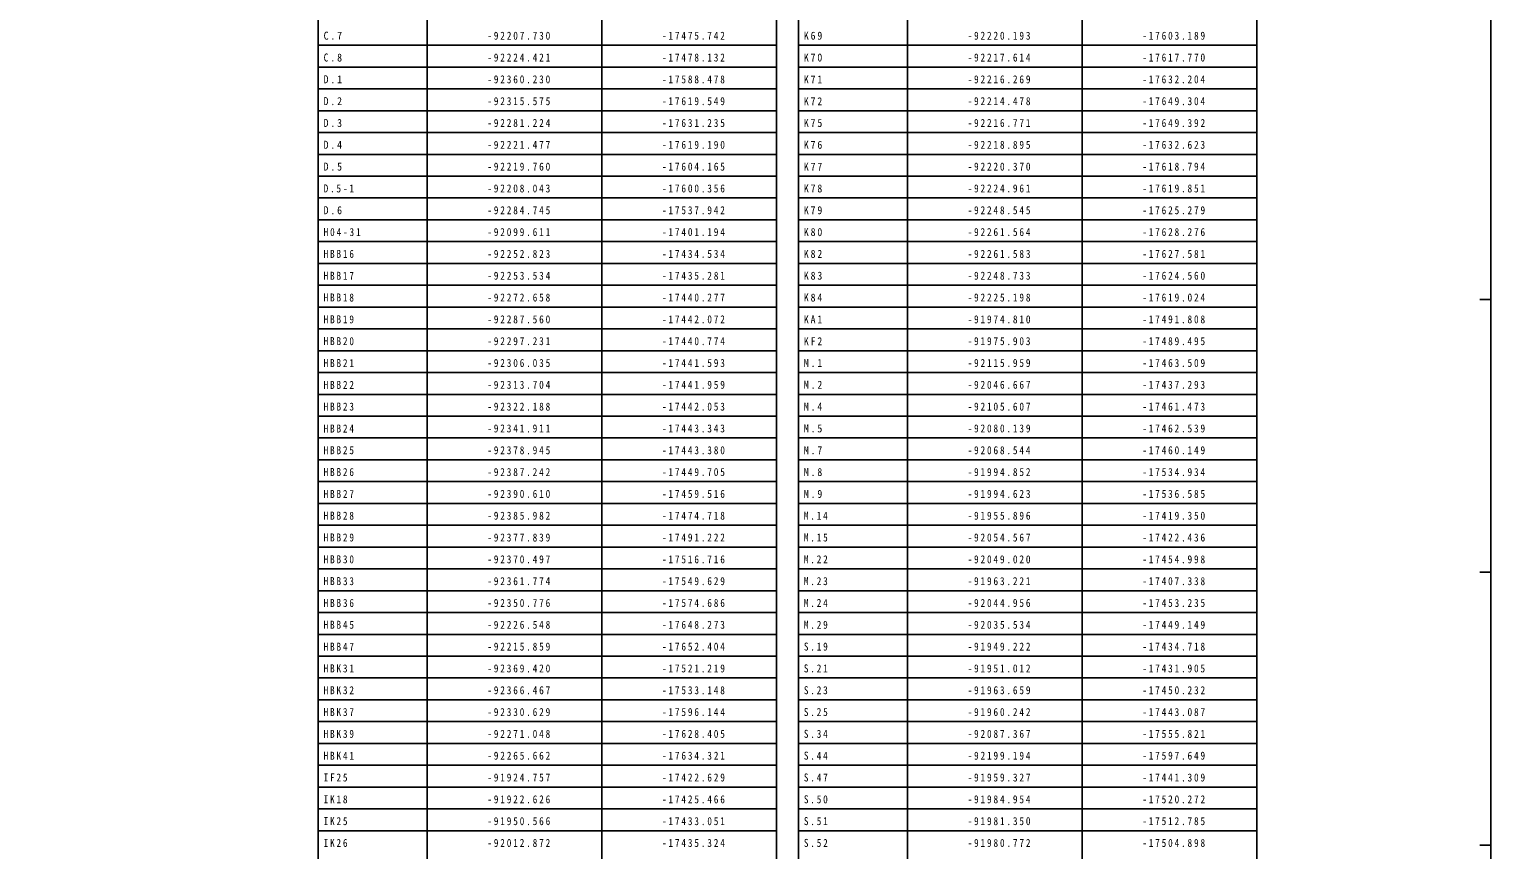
# Model space of a CAD drawing. Units: millimetres, scale not verified. Extents: x -200250 to 200250, y -256909 to 253091.
# Drawn here: x 66342 to 200250, y -181688 to -106466 of the extents above; entities that cross this region are included whole.
import ezdxf

# ---------------------------------------------------------------- set-up
doc = ezdxf.new("R2010")
doc.units = ezdxf.units.MM
doc.header["$LTSCALE"] = 1000
doc.layers.add('0-0_0', color=7, linetype='Continuous')
doc.styles.add('ＭＳ ゴシック', font='')
doc.styles.get('ＭＳ ゴシック').set_extended_font_data('MS Gothic')

msp = doc.modelspace()

# ---------------------------------------------------------------- linework, layer by layer
at = {"layer": '0-0_0'}
for p, q in [((92814, -11938), (92814, -241938)), ((102814, -11938), (102814, -241938)), ((118814, -11938), (118814, -241938)), ((134814, -11938), (134814, -241938)), ((136814, -11938), (136814, -239938)), ((146814, -11938), (146814, -239938)), ((162814, -11938), (162814, -239938)), ((178814, -11938), (178814, -239938)), ((92814, -107938), (134814, -107938)), ((136814, -107938), (178814, -107938)), ((92814, -109938), (134814, -109938)), ((136814, -109938), (178814, -109938)), ((92814, -111938), (134814, -111938)), ((136814, -111938), (178814, -111938)), ((92814, -113938), (134814, -113938)), ((136814, -113938), (178814, -113938)), ((92814, -115938), (134814, -115938)), ((136814, -115938), (178814, -115938)), ((92814, -117938), (134814, -117938)), ((136814, -117938), (178814, -117938)), ((92814, -119938), (134814, -119938)), ((136814, -119938), (178814, -119938)), ((92814, -121938), (134814, -121938)), ((136814, -121938), (178814, -121938)), ((92814, -123938), (134814, -123938)), ((136814, -123938), (178814, -123938)), ((92814, -125938), (134814, -125938)), ((136814, -125938), (178814, -125938)), ((92814, -127938), (134814, -127938)), ((136814, -127938), (178814, -127938)), ((92814, -129938), (134814, -129938)), ((136814, -129938), (178814, -129938)), ((92814, -131938), (134814, -131938)), ((136814, -131938), (178814, -131938)), ((199250, -131252), (200250, -131252)), ((92814, -133938), (134814, -133938)), ((136814, -133938), (178814, -133938)), ((92814, -135938), (134814, -135938)), ((136814, -135938), (178814, -135938)), ((92814, -137938), (134814, -137938)), ((136814, -137938), (178814, -137938)), ((92814, -139938), (134814, -139938)), ((136814, -139938), (178814, -139938)), ((92814, -141938), (134814, -141938)), ((136814, -141938), (178814, -141938)), ((92814, -143938), (134814, -143938)), ((136814, -143938), (178814, -143938)), ((92814, -145938), (134814, -145938)), ((136814, -145938), (178814, -145938)), ((92814, -147938), (134814, -147938)), ((136814, -147938), (178814, -147938)), ((92814, -149938), (134814, -149938)), ((136814, -149938), (178814, -149938)), ((92814, -151938), (134814, -151938)), ((136814, -151938), (178814, -151938)), ((92814, -153938), (134814, -153938)), ((136814, -153938), (178814, -153938)), ((92814, -155938), (134814, -155938)), ((136814, -155938), (178814, -155938)), ((199250, -156252), (200250, -156252)), ((92814, -157938), (134814, -157938)), ((136814, -157938), (178814, -157938)), ((92814, -159938), (134814, -159938)), ((136814, -159938), (178814, -159938)), ((92814, -161938), (134814, -161938)), ((136814, -161938), (178814, -161938)), ((92814, -163938), (134814, -163938)), ((136814, -163938), (178814, -163938)), ((92814, -165938), (134814, -165938)), ((136814, -165938), (178814, -165938)), ((92814, -167938), (134814, -167938)), ((136814, -167938), (178814, -167938)), ((92814, -169938), (134814, -169938)), ((136814, -169938), (178814, -169938)), ((92814, -171938), (134814, -171938)), ((136814, -171938), (178814, -171938)), ((92814, -173938), (134814, -173938)), ((136814, -173938), (178814, -173938)), ((92814, -175938), (134814, -175938)), ((136814, -175938), (178814, -175938)), ((92814, -177938), (134814, -177938)), ((136814, -177938), (178814, -177938)), ((92814, -179938), (134814, -179938)), ((136814, -179938), (178814, -179938)), ((199250, -181252), (200250, -181252))]:
    msp.add_line(p, q, dxfattribs=at)
msp.add_lwpolyline([(-200250, -256909), (200250, -256909), (200250, 253091), (-200250, 253091)], close=True, dxfattribs=at)

# ---------------------------------------------------------------- texts
at = {"layer": '0-0_0', "char_height": 733.1, "attachment_point": 7, "style": 'ＭＳ ゴシック'}
for s, insert in [('\\T1.38;\\W0.9;C.7', (93314, -107438)), ('\\T1.4;\\W0.85;-92207.730', (108314, -107438)), ('\\T1.4;\\W0.85;-17475.742', (124314, -107438)), ('\\T1.38;\\W0.9;K69', (137314, -107438)), ('\\T1.4;\\W0.85;-92220.193', (152314, -107438)), ('\\T1.4;\\W0.85;-17603.189', (168314, -107438)), ('\\T1.38;\\W0.9;C.8', (93314, -109438)), ('\\T1.4;\\W0.85;-92224.421', (108314, -109438)), ('\\T1.4;\\W0.85;-17478.132', (124314, -109438)), ('\\T1.38;\\W0.9;K70', (137314, -109438)), ('\\T1.4;\\W0.85;-92217.614', (152314, -109438)), ('\\T1.4;\\W0.85;-17617.770', (168314, -109438)), ('\\T1.38;\\W0.9;D.1', (93314, -111438)), ('\\T1.4;\\W0.85;-92360.230', (108314, -111438)), ('\\T1.4;\\W0.85;-17588.478', (124314, -111438)), ('\\T1.38;\\W0.9;K71', (137314, -111438)), ('\\T1.4;\\W0.85;-92216.269', (152314, -111438)), ('\\T1.4;\\W0.85;-17632.204', (168314, -111438)), ('\\T1.38;\\W0.9;D.2', (93314, -113438)), ('\\T1.4;\\W0.85;-92315.575', (108314, -113438)), ('\\T1.4;\\W0.85;-17619.549', (124314, -113438)), ('\\T1.38;\\W0.9;K72', (137314, -113438)), ('\\T1.4;\\W0.85;-92214.478', (152314, -113438)), ('\\T1.4;\\W0.85;-17649.304', (168314, -113438)), ('\\T1.38;\\W0.9;D.3', (93314, -115438)), ('\\T1.4;\\W0.85;-92281.224', (108314, -115438)), ('\\T1.4;\\W0.85;-17631.235', (124314, -115438)), ('\\T1.38;\\W0.9;K75', (137314, -115438)), ('\\T1.4;\\W0.85;-92216.771', (152314, -115438)), ('\\T1.4;\\W0.85;-17649.392', (168314, -115438)), ('\\T1.38;\\W0.9;D.4', (93314, -117438)), ('\\T1.4;\\W0.85;-92221.477', (108314, -117438)), ('\\T1.4;\\W0.85;-17619.190', (124314, -117438)), ('\\T1.38;\\W0.9;K76', (137314, -117438)), ('\\T1.4;\\W0.85;-92218.895', (152314, -117438)), ('\\T1.4;\\W0.85;-17632.623', (168314, -117438)), ('\\T1.38;\\W0.9;D.5', (93314, -119438)), ('\\T1.4;\\W0.85;-92219.760', (108314, -119438)), ('\\T1.4;\\W0.85;-17604.165', (124314, -119438)), ('\\T1.38;\\W0.9;K77', (137314, -119438)), ('\\T1.4;\\W0.85;-92220.370', (152314, -119438)), ('\\T1.4;\\W0.85;-17618.794', (168314, -119438)), ('\\T1.39;\\W0.85;D.5-1', (93314, -121438)), ('\\T1.4;\\W0.85;-92208.043', (108314, -121438)), ('\\T1.4;\\W0.85;-17600.356', (124314, -121438)), ('\\T1.38;\\W0.9;K78', (137314, -121438)), ('\\T1.4;\\W0.85;-92224.961', (152314, -121438)), ('\\T1.4;\\W0.85;-17619.851', (168314, -121438)), ('\\T1.38;\\W0.9;D.6', (93314, -123438)), ('\\T1.4;\\W0.85;-92284.745', (108314, -123438)), ('\\T1.4;\\W0.85;-17537.942', (124314, -123438)), ('\\T1.38;\\W0.9;K79', (137314, -123438)), ('\\T1.4;\\W0.85;-92248.545', (152314, -123438)), ('\\T1.4;\\W0.85;-17625.279', (168314, -123438)), ('\\T1.4;\\W0.85;H04-31', (93314, -125438)), ('\\T1.4;\\W0.85;-92099.611', (108314, -125438)), ('\\T1.4;\\W0.85;-17401.194', (124314, -125438)), ('\\T1.38;\\W0.9;K80', (137314, -125438)), ('\\T1.4;\\W0.85;-92261.564', (152314, -125438)), ('\\T1.4;\\W0.85;-17628.276', (168314, -125438)), ('\\T1.39;\\W0.85;HBB16', (93314, -127438)), ('\\T1.4;\\W0.85;-92252.823', (108314, -127438)), ('\\T1.4;\\W0.85;-17434.534', (124314, -127438)), ('\\T1.38;\\W0.9;K82', (137314, -127438)), ('\\T1.4;\\W0.85;-92261.583', (152314, -127438)), ('\\T1.4;\\W0.85;-17627.581', (168314, -127438)), ('\\T1.39;\\W0.85;HBB17', (93314, -129438)), ('\\T1.4;\\W0.85;-92253.534', (108314, -129438)), ('\\T1.4;\\W0.85;-17435.281', (124314, -129438)), ('\\T1.38;\\W0.9;K83', (137314, -129438)), ('\\T1.4;\\W0.85;-92248.733', (152314, -129438)), ('\\T1.4;\\W0.85;-17624.560', (168314, -129438)), ('\\T1.39;\\W0.85;HBB18', (93314, -131438)), ('\\T1.4;\\W0.85;-92272.658', (108314, -131438)), ('\\T1.4;\\W0.85;-17440.277', (124314, -131438)), ('\\T1.38;\\W0.9;K84', (137314, -131438)), ('\\T1.4;\\W0.85;-92225.198', (152314, -131438)), ('\\T1.4;\\W0.85;-17619.024', (168314, -131438)), ('\\T1.39;\\W0.85;HBB19', (93314, -133438)), ('\\T1.4;\\W0.85;-92287.560', (108314, -133438)), ('\\T1.4;\\W0.85;-17442.072', (124314, -133438)), ('\\T1.38;\\W0.9;KA1', (137314, -133438)), ('\\T1.4;\\W0.85;-91974.810', (152314, -133438)), ('\\T1.4;\\W0.85;-17491.808', (168314, -133438)), ('\\T1.39;\\W0.85;HBB20', (93314, -135438)), ('\\T1.4;\\W0.85;-92297.231', (108314, -135438)), ('\\T1.4;\\W0.85;-17440.774', (124314, -135438)), ('\\T1.38;\\W0.9;KF2', (137314, -135438)), ('\\T1.4;\\W0.85;-91975.903', (152314, -135438)), ('\\T1.4;\\W0.85;-17489.495', (168314, -135438)), ('\\T1.39;\\W0.85;HBB21', (93314, -137438)), ('\\T1.4;\\W0.85;-92306.035', (108314, -137438)), ('\\T1.4;\\W0.85;-17441.593', (124314, -137438)), ('\\T1.38;\\W0.9;M.1', (137314, -137438)), ('\\T1.4;\\W0.85;-92115.959', (152314, -137438)), ('\\T1.4;\\W0.85;-17463.509', (168314, -137438)), ('\\T1.39;\\W0.85;HBB22', (93314, -139438)), ('\\T1.4;\\W0.85;-92313.704', (108314, -139438)), ('\\T1.4;\\W0.85;-17441.959', (124314, -139438)), ('\\T1.38;\\W0.9;M.2', (137314, -139438)), ('\\T1.4;\\W0.85;-92046.667', (152314, -139438)), ('\\T1.4;\\W0.85;-17437.293', (168314, -139438)), ('\\T1.39;\\W0.85;HBB23', (93314, -141438)), ('\\T1.4;\\W0.85;-92322.188', (108314, -141438)), ('\\T1.4;\\W0.85;-17442.053', (124314, -141438)), ('\\T1.38;\\W0.9;M.4', (137314, -141438)), ('\\T1.4;\\W0.85;-92105.607', (152314, -141438)), ('\\T1.4;\\W0.85;-17461.473', (168314, -141438)), ('\\T1.39;\\W0.85;HBB24', (93314, -143438)), ('\\T1.4;\\W0.85;-92341.911', (108314, -143438)), ('\\T1.4;\\W0.85;-17443.343', (124314, -143438)), ('\\T1.38;\\W0.9;M.5', (137314, -143438)), ('\\T1.4;\\W0.85;-92080.139', (152314, -143438)), ('\\T1.4;\\W0.85;-17462.539', (168314, -143438)), ('\\T1.39;\\W0.85;HBB25', (93314, -145438)), ('\\T1.4;\\W0.85;-92378.945', (108314, -145438)), ('\\T1.4;\\W0.85;-17443.380', (124314, -145438)), ('\\T1.38;\\W0.9;M.7', (137314, -145438)), ('\\T1.4;\\W0.85;-92068.544', (152314, -145438)), ('\\T1.4;\\W0.85;-17460.149', (168314, -145438)), ('\\T1.39;\\W0.85;HBB26', (93314, -147438)), ('\\T1.4;\\W0.85;-92387.242', (108314, -147438)), ('\\T1.4;\\W0.85;-17449.705', (124314, -147438)), ('\\T1.38;\\W0.9;M.8', (137314, -147438)), ('\\T1.4;\\W0.85;-91994.852', (152314, -147438)), ('\\T1.4;\\W0.85;-17534.934', (168314, -147438)), ('\\T1.39;\\W0.85;HBB27', (93314, -149438)), ('\\T1.4;\\W0.85;-92390.610', (108314, -149438)), ('\\T1.4;\\W0.85;-17459.516', (124314, -149438)), ('\\T1.38;\\W0.9;M.9', (137314, -149438)), ('\\T1.4;\\W0.85;-91994.623', (152314, -149438)), ('\\T1.4;\\W0.85;-17536.585', (168314, -149438)), ('\\T1.39;\\W0.85;HBB28', (93314, -151438)), ('\\T1.4;\\W0.85;-92385.982', (108314, -151438)), ('\\T1.4;\\W0.85;-17474.718', (124314, -151438)), ('\\T1.39;\\W0.85;M.14', (137314, -151438)), ('\\T1.4;\\W0.85;-91955.896', (152314, -151438)), ('\\T1.4;\\W0.85;-17419.350', (168314, -151438)), ('\\T1.39;\\W0.85;HBB29', (93314, -153438)), ('\\T1.4;\\W0.85;-92377.839', (108314, -153438)), ('\\T1.4;\\W0.85;-17491.222', (124314, -153438)), ('\\T1.39;\\W0.85;M.15', (137314, -153438)), ('\\T1.4;\\W0.85;-92054.567', (152314, -153438)), ('\\T1.4;\\W0.85;-17422.436', (168314, -153438)), ('\\T1.39;\\W0.85;HBB30', (93314, -155438)), ('\\T1.4;\\W0.85;-92370.497', (108314, -155438)), ('\\T1.4;\\W0.85;-17516.716', (124314, -155438)), ('\\T1.39;\\W0.85;M.22', (137314, -155438)), ('\\T1.4;\\W0.85;-92049.020', (152314, -155438)), ('\\T1.4;\\W0.85;-17454.998', (168314, -155438)), ('\\T1.39;\\W0.85;HBB33', (93314, -157438)), ('\\T1.4;\\W0.85;-92361.774', (108314, -157438)), ('\\T1.4;\\W0.85;-17549.629', (124314, -157438)), ('\\T1.39;\\W0.85;M.23', (137314, -157438)), ('\\T1.4;\\W0.85;-91963.221', (152314, -157438)), ('\\T1.4;\\W0.85;-17407.338', (168314, -157438)), ('\\T1.39;\\W0.85;HBB36', (93314, -159438)), ('\\T1.4;\\W0.85;-92350.776', (108314, -159438)), ('\\T1.4;\\W0.85;-17574.686', (124314, -159438)), ('\\T1.39;\\W0.85;M.24', (137314, -159438)), ('\\T1.4;\\W0.85;-92044.956', (152314, -159438)), ('\\T1.4;\\W0.85;-17453.235', (168314, -159438)), ('\\T1.39;\\W0.85;HBB45', (93314, -161438)), ('\\T1.4;\\W0.85;-92226.548', (108314, -161438)), ('\\T1.4;\\W0.85;-17648.273', (124314, -161438)), ('\\T1.39;\\W0.85;M.29', (137314, -161438)), ('\\T1.4;\\W0.85;-92035.534', (152314, -161438)), ('\\T1.4;\\W0.85;-17449.149', (168314, -161438)), ('\\T1.39;\\W0.85;HBB47', (93314, -163438)), ('\\T1.4;\\W0.85;-92215.859', (108314, -163438)), ('\\T1.4;\\W0.85;-17652.404', (124314, -163438)), ('\\T1.39;\\W0.85;S.19', (137314, -163438)), ('\\T1.4;\\W0.85;-91949.222', (152314, -163438)), ('\\T1.4;\\W0.85;-17434.718', (168314, -163438)), ('\\T1.39;\\W0.85;HBK31', (93314, -165438)), ('\\T1.4;\\W0.85;-92369.420', (108314, -165438)), ('\\T1.4;\\W0.85;-17521.219', (124314, -165438)), ('\\T1.39;\\W0.85;S.21', (137314, -165438)), ('\\T1.4;\\W0.85;-91951.012', (152314, -165438)), ('\\T1.4;\\W0.85;-17431.905', (168314, -165438)), ('\\T1.39;\\W0.85;HBK32', (93314, -167438)), ('\\T1.4;\\W0.85;-92366.467', (108314, -167438)), ('\\T1.4;\\W0.85;-17533.148', (124314, -167438)), ('\\T1.39;\\W0.85;S.23', (137314, -167438)), ('\\T1.4;\\W0.85;-91963.659', (152314, -167438)), ('\\T1.4;\\W0.85;-17450.232', (168314, -167438)), ('\\T1.39;\\W0.85;HBK37', (93314, -169438)), ('\\T1.4;\\W0.85;-92330.629', (108314, -169438)), ('\\T1.4;\\W0.85;-17596.144', (124314, -169438)), ('\\T1.39;\\W0.85;S.25', (137314, -169438)), ('\\T1.4;\\W0.85;-91960.242', (152314, -169438)), ('\\T1.4;\\W0.85;-17443.087', (168314, -169438)), ('\\T1.39;\\W0.85;HBK39', (93314, -171438)), ('\\T1.4;\\W0.85;-92271.048', (108314, -171438)), ('\\T1.4;\\W0.85;-17628.405', (124314, -171438)), ('\\T1.39;\\W0.85;S.34', (137314, -171438)), ('\\T1.4;\\W0.85;-92087.367', (152314, -171438)), ('\\T1.4;\\W0.85;-17555.821', (168314, -171438)), ('\\T1.39;\\W0.85;HBK41', (93314, -173438)), ('\\T1.4;\\W0.85;-92265.662', (108314, -173438)), ('\\T1.4;\\W0.85;-17634.321', (124314, -173438)), ('\\T1.39;\\W0.85;S.44', (137314, -173438)), ('\\T1.4;\\W0.85;-92199.194', (152314, -173438)), ('\\T1.4;\\W0.85;-17597.649', (168314, -173438)), ('\\T1.39;\\W0.85;IF25', (93314, -175438)), ('\\T1.4;\\W0.85;-91924.757', (108314, -175438)), ('\\T1.4;\\W0.85;-17422.629', (124314, -175438)), ('\\T1.39;\\W0.85;S.47', (137314, -175438)), ('\\T1.4;\\W0.85;-91959.327', (152314, -175438)), ('\\T1.4;\\W0.85;-17441.309', (168314, -175438)), ('\\T1.39;\\W0.85;IK18', (93314, -177438)), ('\\T1.4;\\W0.85;-91922.626', (108314, -177438)), ('\\T1.4;\\W0.85;-17425.466', (124314, -177438)), ('\\T1.39;\\W0.85;S.50', (137314, -177438)), ('\\T1.4;\\W0.85;-91984.954', (152314, -177438)), ('\\T1.4;\\W0.85;-17520.272', (168314, -177438)), ('\\T1.39;\\W0.85;IK25', (93314, -179438)), ('\\T1.4;\\W0.85;-91950.566', (108314, -179438)), ('\\T1.4;\\W0.85;-17433.051', (124314, -179438)), ('\\T1.39;\\W0.85;S.51', (137314, -179438)), ('\\T1.4;\\W0.85;-91981.350', (152314, -179438)), ('\\T1.4;\\W0.85;-17512.785', (168314, -179438)), ('\\T1.39;\\W0.85;IK26', (93314, -181438)), ('\\T1.4;\\W0.85;-92012.872', (108314, -181438)), ('\\T1.4;\\W0.85;-17435.324', (124314, -181438)), ('\\T1.39;\\W0.85;S.52', (137314, -181438)), ('\\T1.4;\\W0.85;-91980.772', (152314, -181438)), ('\\T1.4;\\W0.85;-17504.898', (168314, -181438))]:
    msp.add_mtext(s, dxfattribs=dict(at, insert=insert))

doc.saveas('drawing.dxf')
